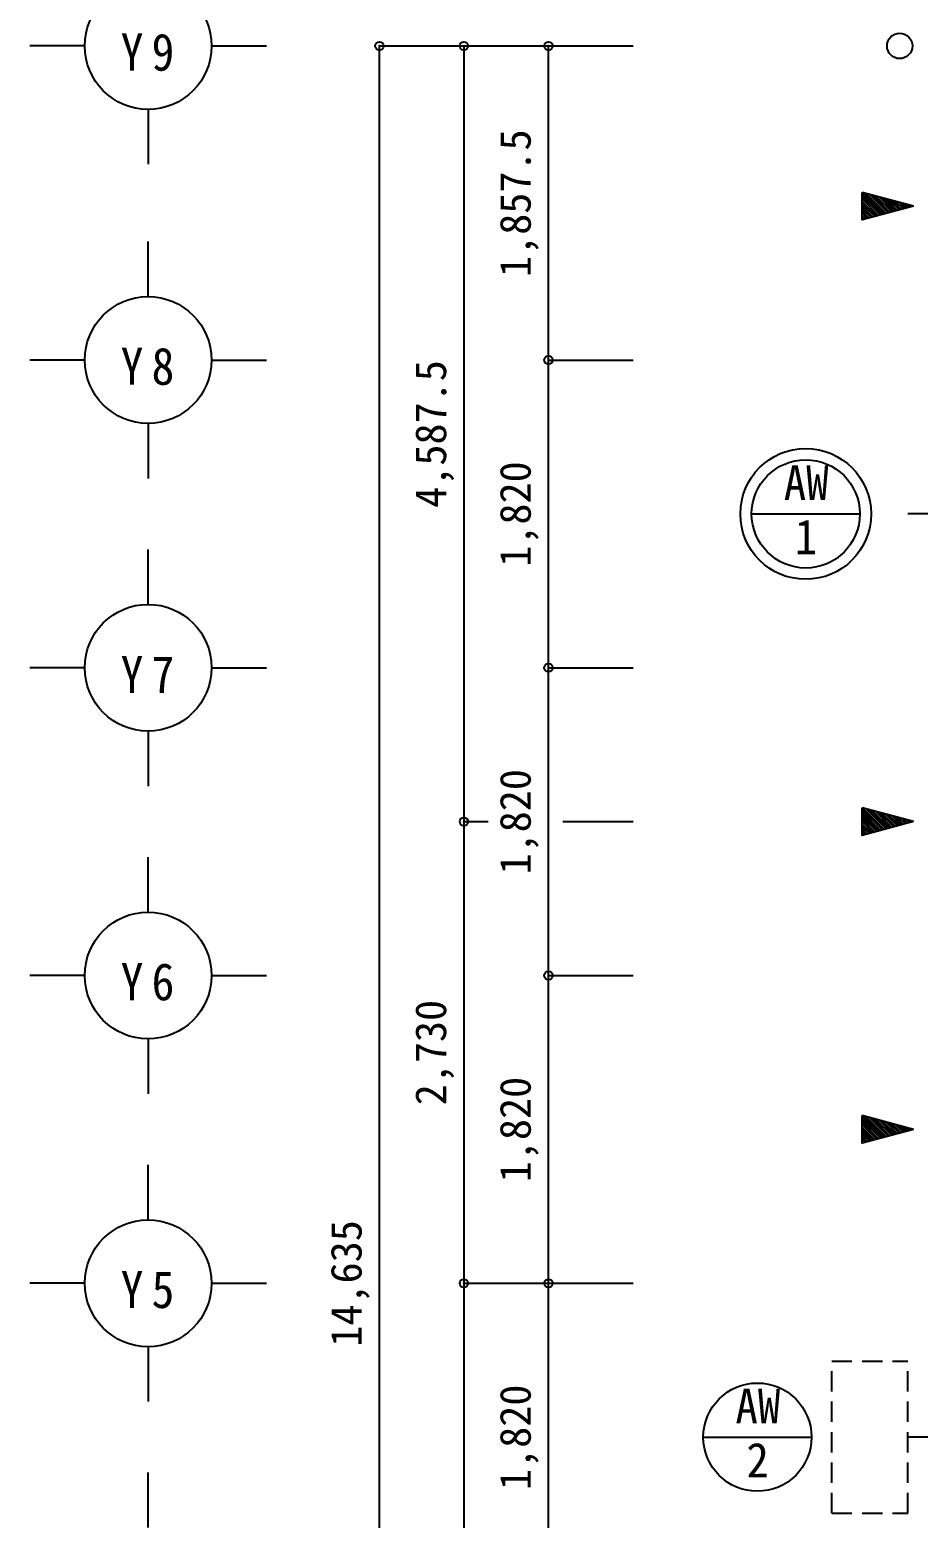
# Model space of a CAD drawing. Units: millimetres at full size, sheet at 1:100. Extents: x -40222 to 41440, y -29146 to 30741.
# Drawn here: x -35786 to -30531, y -15112 to -6310 of the extents above; entities that cross this region are included whole.
import ezdxf
from ezdxf.enums import TextEntityAlignment as Align

# ---------------------------------------------------------------- set-up
doc = ezdxf.new("R2010")
doc.units = ezdxf.units.MM
doc.header["$LTSCALE"] = 100
doc.header["$PDMODE"] = 32
doc.header["$PDSIZE"] = 50
doc.linetypes.add('DASHED1', pattern=[1.8, 1.2, -0.6])
for name, color, linetype in [('1-2', 7, 'Continuous'), ('1-4', 4, 'Continuous'), ('1-5', 7, 'Continuous'), ('1-8', 7, 'Continuous'), ('1-C', 4, 'Continuous')]:
    doc.layers.add(name, color=color, linetype=linetype)
doc.styles.add('ＭＳ ゴシック', font='')
doc.styles.get('ＭＳ ゴシック').set_extended_font_data('MS Gothic')

msp = doc.modelspace()

# ---------------------------------------------------------------- linework, layer by layer
at = {"layer": '1-2'}
for p, q in [((-31516.7, -9172.7), (-30876.7, -9172.7)), ((-30293.4, -9172.7), (-30593.4, -9172.7)), ((-31802.6, -14632.7), (-31162.6, -14632.7)), ((-30293.4, -14632.7), (-30593.4, -14632.7))]:
    msp.add_line(p, q, dxfattribs=at)
for centre, radius in [((-31196.7, -9172.7), 386.7), ((-31196.7, -9172.7), 320), ((-31482.6, -14632.7), 320)]:
    msp.add_circle(centre, radius, dxfattribs=at)
at = {"layer": '1-4', "color": 3}
for p, q in [((-30559.5, -7352.7), (-30863.5, -7271.3)), ((-30559.5, -10992.7), (-30863.5, -10911.3)), ((-30559.5, -12812.7), (-30863.5, -12731.3))]:
    msp.add_line(p, q, dxfattribs=at)
at = {"layer": '1-4'}
for p, q in [((-30863.5, -7282), (-30743.5, -7402)), ((-30863.5, -7296.2), (-30754.7, -7405)), ((-30858.9, -7272.5), (-30732.4, -7399)), ((-30839.6, -7277.7), (-30721.2, -7396.1)), ((-30820.3, -7282.8), (-30710.1, -7393.1)), ((-30801, -7288), (-30698.9, -7390.1)), ((-30781.7, -7293.2), (-30687.8, -7387.1)), ((-30762.3, -7298.4), (-30676.6, -7384.1)), ((-30743, -7303.6), (-30665.5, -7381.1)), ((-30863.5, -7310.3), (-30765.8, -7408)), ((-30863.5, -7324.5), (-30777, -7411)), ((-30863.5, -7338.6), (-30788.2, -7414)), ((-30863.5, -7352.7), (-30799.3, -7417)), ((-30863.5, -7366.9), (-30810.5, -7420)), ((-30863.5, -7381), (-30821.6, -7423)), ((-30723.7, -7308.7), (-30654.3, -7378.1)), ((-30704.4, -7313.9), (-30643.2, -7375.1)), ((-30685.1, -7319.1), (-30632, -7372.1)), ((-30665.8, -7324.3), (-30620.9, -7369.2)), ((-30646.4, -7329.4), (-30609.7, -7366.2)), ((-30627.1, -7334.6), (-30598.5, -7363.2)), ((-30607.8, -7339.8), (-30587.4, -7360.2)), ((-30588.5, -7345), (-30576.2, -7357.2)), ((-30569.2, -7350.1), (-30565.1, -7354.2)), ((-30863.5, -7395.2), (-30832.8, -7425.9)), ((-30863.5, -7409.3), (-30843.9, -7428.9)), ((-30863.5, -7423.5), (-30855.1, -7431.9)), ((-30858.9, -10912.5), (-30732.4, -11039)), ((-30863.5, -10922), (-30743.5, -11042)), ((-30863.5, -10936.2), (-30754.7, -11045)), ((-30863.5, -10950.3), (-30765.8, -11048)), ((-30863.5, -10964.5), (-30777, -11051)), ((-30863.5, -10978.6), (-30788.2, -11054)), ((-30863.5, -10992.7), (-30799.3, -11057)), ((-30839.6, -10917.7), (-30721.2, -11036.1)), ((-30820.3, -10922.8), (-30710.1, -11033.1)), ((-30801, -10928), (-30698.9, -11030.1)), ((-30781.7, -10933.2), (-30687.8, -11027.1)), ((-30762.3, -10938.4), (-30676.6, -11024.1)), ((-30743, -10943.6), (-30665.5, -11021.1)), ((-30723.7, -10948.7), (-30654.3, -11018.1)), ((-30704.4, -10953.9), (-30643.2, -11015.1)), ((-30685.1, -10959.1), (-30632, -11012.1)), ((-30665.8, -10964.3), (-30620.9, -11009.2)), ((-30646.4, -10969.4), (-30609.7, -11006.2)), ((-30627.1, -10974.6), (-30598.5, -11003.2)), ((-30607.8, -10979.8), (-30587.4, -11000.2)), ((-30588.5, -10985), (-30576.2, -10997.2)), ((-30569.2, -10990.1), (-30565.1, -10994.2)), ((-30863.5, -11006.9), (-30810.5, -11060)), ((-30863.5, -11021), (-30821.6, -11063)), ((-30863.5, -11035.2), (-30832.8, -11065.9)), ((-30863.5, -11049.3), (-30843.9, -11068.9)), ((-30863.5, -11063.5), (-30855.1, -11071.9)), ((-30863.5, -12742), (-30743.5, -12862)), ((-30863.5, -12756.2), (-30754.7, -12865)), ((-30858.9, -12732.5), (-30732.4, -12859)), ((-30839.6, -12737.7), (-30721.2, -12856.1)), ((-30820.3, -12742.8), (-30710.1, -12853.1)), ((-30801, -12748), (-30698.9, -12850.1)), ((-30781.7, -12753.2), (-30687.8, -12847.1)), ((-30762.3, -12758.4), (-30676.6, -12844.1)), ((-30743, -12763.6), (-30665.5, -12841.1)), ((-30863.5, -12770.3), (-30765.8, -12868)), ((-30863.5, -12784.5), (-30777, -12871)), ((-30863.5, -12798.6), (-30788.2, -12874)), ((-30863.5, -12812.7), (-30799.3, -12877)), ((-30863.5, -12826.9), (-30810.5, -12880)), ((-30863.5, -12841), (-30821.6, -12883)), ((-30723.7, -12768.7), (-30654.3, -12838.1)), ((-30704.4, -12773.9), (-30643.2, -12835.1)), ((-30685.1, -12779.1), (-30632, -12832.1)), ((-30665.8, -12784.3), (-30620.9, -12829.2)), ((-30646.4, -12789.4), (-30609.7, -12826.2)), ((-30627.1, -12794.6), (-30598.5, -12823.2)), ((-30607.8, -12799.8), (-30587.4, -12820.2)), ((-30588.5, -12805), (-30576.2, -12817.2)), ((-30569.2, -12810.1), (-30565.1, -12814.2)), ((-30863.5, -12855.2), (-30832.8, -12885.9)), ((-30863.5, -12869.3), (-30843.9, -12888.9)), ((-30863.5, -12883.5), (-30855.1, -12891.9))]:
    msp.add_line(p, q, dxfattribs=at)
at = {"layer": '1-4', "color": 3}
for points in [[(-30559.5, -7352.7), (-30863.5, -7434.2), (-30863.5, -7271.3)], [(-30559.5, -10992.7), (-30863.5, -11074.2), (-30863.5, -10911.3)], [(-30559.5, -12812.7), (-30863.5, -12894.2), (-30863.5, -12731.3)]]:
    msp.add_lwpolyline(points, dxfattribs=at)
at = {"layer": '1-5'}
msp.add_circle((-30641.1, -6405.2), 75, dxfattribs=at)
at = {"layer": '1-8'}
for p, q in [((-35461.3, -6405.2), (-35786.3, -6405.2)), ((-34711.3, -6405.2), (-34386.3, -6405.2)), ((-33718.4, -6405.2), (-33218.4, -6405.2)), ((-33718.4, -21040.2), (-33718.4, -6405.2)), ((-33218.4, -6405.2), (-32718.4, -6405.2)), ((-33218.4, -6405.2), (-33218.4, -10992.7)), ((-32718.4, -6405.2), (-32218.4, -6405.2)), ((-32718.4, -8262.7), (-32718.4, -6405.2)), ((-35086.3, -6780.2), (-35086.3, -7105.2)), ((-35086.3, -7887.7), (-35086.3, -7562.7)), ((-35461.3, -8262.7), (-35786.3, -8262.7)), ((-34711.3, -8262.7), (-34386.3, -8262.7)), ((-32718.4, -8262.7), (-32218.4, -8262.7)), ((-32718.4, -10082.7), (-32718.4, -8262.7)), ((-35086.3, -8637.7), (-35086.3, -8962.7)), ((-35086.3, -9707.7), (-35086.3, -9382.7)), ((-35461.3, -10082.7), (-35786.3, -10082.7)), ((-34711.3, -10082.7), (-34386.3, -10082.7)), ((-32718.4, -10082.7), (-32218.4, -10082.7)), ((-32718.4, -11902.7), (-32718.4, -10082.7)), ((-35086.3, -10457.7), (-35086.3, -10782.7)), ((-33218.4, -10992.7), (-33218.4, -13722.7)), ((-33218.4, -10992.7), (-33075.7, -10992.7)), ((-32634.1, -10992.7), (-32218.4, -10992.7)), ((-35086.3, -11527.7), (-35086.3, -11202.7)), ((-35461.3, -11902.7), (-35786.3, -11902.7)), ((-34711.3, -11902.7), (-34386.3, -11902.7)), ((-32718.4, -11902.7), (-32218.4, -11902.7)), ((-32718.4, -13722.7), (-32718.4, -11902.7)), ((-35086.3, -12277.7), (-35086.3, -12602.7)), ((-35086.3, -13347.7), (-35086.3, -13022.7)), ((-35461.3, -13722.7), (-35786.3, -13722.7)), ((-34711.3, -13722.7), (-34386.3, -13722.7)), ((-33218.4, -13722.7), (-32718.4, -13722.7)), ((-33218.4, -13722.7), (-33218.4, -21040.2)), ((-32718.4, -13722.7), (-32218.4, -13722.7)), ((-32718.4, -15542.7), (-32718.4, -13722.7)), ((-35086.3, -14097.7), (-35086.3, -14422.7)), ((-35086.3, -15167.7), (-35086.3, -14842.7))]:
    msp.add_line(p, q, dxfattribs=at)
for centre in [(-35086.3, -6405.2), (-35086.3, -8262.7), (-35086.3, -10082.7), (-35086.3, -11902.7), (-35086.3, -13722.7)]:
    msp.add_circle(centre, 375, dxfattribs=at)
at = {"layer": '1-8', "color": 2}
for p in [(-33718.4, -6405.2), (-33218.4, -6405.2), (-32718.4, -6405.2), (-32718.4, -8262.7), (-32718.4, -10082.7), (-33218.4, -10992.7), (-32718.4, -11902.7), (-33218.4, -13722.7), (-32718.4, -13722.7)]:
    msp.add_point(p, dxfattribs=at)
at = {"layer": '1-C', "linetype": 'DASHED1'}
for p, q in [((-30593.4, -15082.7), (-30593.4, -14182.7)), ((-31043.4, -15082.7), (-30593.4, -15082.7))]:
    msp.add_line(p, q, dxfattribs=at)
msp.add_lwpolyline([(-31043.4, -15082.7), (-31043.4, -14182.7), (-30593.4, -14182.7)], dxfattribs=at)

# ---------------------------------------------------------------- texts
at = {"layer": '1-2', "color": 4, "style": 'ＭＳ ゴシック', "width": 0.95}
for s, p in [('AW', (-31326.7, -9152.7)), ('1', (-31261.7, -9472.7)), ('AW', (-31612.6, -14612.7)), ('2', (-31547.6, -14932.7))]:
    msp.add_text(s, height=205.3, dxfattribs=at).set_placement(p, align=Align.BOTTOM_LEFT)
at = {"layer": '1-8', "color": 4, "style": 'ＭＳ ゴシック'}
for s, p in [('1,857.5', (-32768.4, -7771.5)), ('4,587.5', (-33268.4, -9136.5)), ('1,820', (-32768.4, -9485.2)), ('1,820', (-32768.4, -11305.2)), ('2,730', (-33268.4, -12670.2)), ('1,820', (-32768.4, -13125.2)), ('14,635', (-33768.4, -14097.7)), ('1,820', (-32768.4, -14945.2))]:
    msp.add_text(s, height=183.3, rotation=90, dxfattribs=at).set_placement(p, align=Align.BOTTOM_LEFT)
at = {"layer": '1-8', "char_height": 219.9, "attachment_point": 7, "style": 'ＭＳ ゴシック'}
for s, insert in [('\\T1.36;\\W0.9;Y9', (-35248.8, -6555.2)), ('\\T1.36;\\W0.9;Y8', (-35248.8, -8412.7)), ('\\T1.36;\\W0.9;Y7', (-35248.8, -10232.7)), ('\\T1.36;\\W0.9;Y6', (-35248.8, -12052.7)), ('\\T1.36;\\W0.9;Y5', (-35248.8, -13872.7))]:
    msp.add_mtext(s, dxfattribs=dict(at, insert=insert))

doc.saveas('drawing.dxf')
